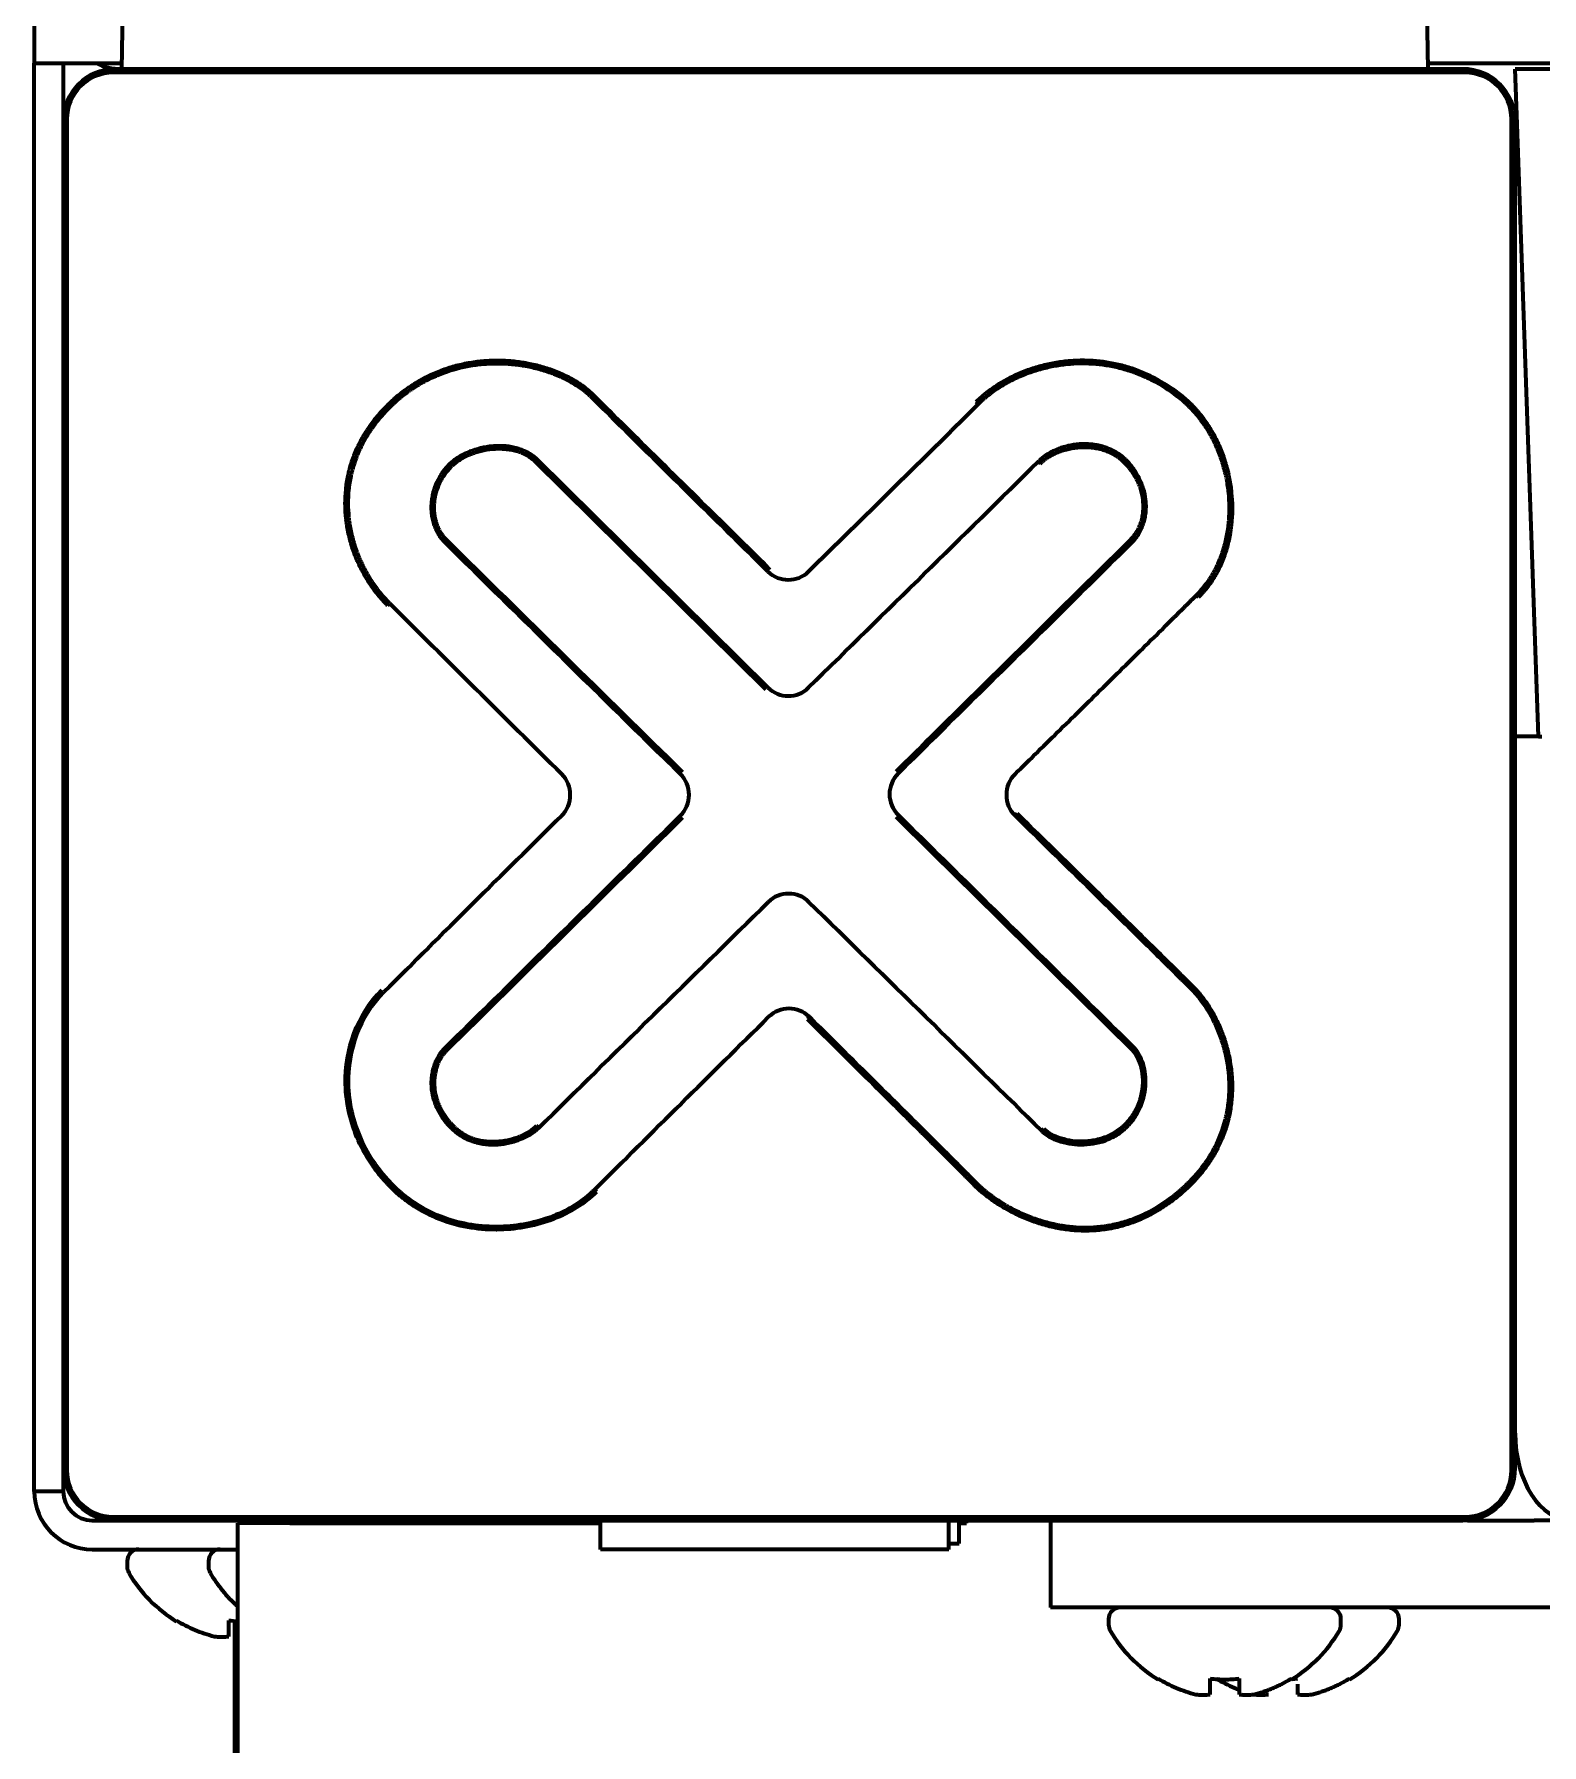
# Model space of a CAD drawing. Header units: inches. Extents: x -2898 to 7248, y 606 to 5598.
# Drawn here: x 2639 to 2691, y 2354.1 to 2413 of the extents above; entities that cross this region are included whole.
import ezdxf

# ---------------------------------------------------------------- set-up
doc = ezdxf.new("R2010")
doc.units = ezdxf.units.IN

msp = doc.modelspace()

# ---------------------------------------------------------------- linework, layer by layer
at = {"linetype": 'Continuous', "lineweight": 70}
for p, q in [((2639.047, 4077.238), (2639.047, 2412.043)), ((2642.196, 2420.361), (2642.047, 2411.843)), ((2687.047, 2411.843), (2686.898, 2420.361)), ((2639.047, 2411.498), (2639.047, 2412.043)), ((2639.047, 2412.043), (2641.047, 2412.043)), ((2640.047, 2412.043), (2640.047, 2411.498)), ((2641.047, 2412.043), (2642.051, 2412.043)), ((2687.043, 2412.043), (2713.647, 2412.043)), ((2639.047, 2365.139), (2639.047, 2411.498)), ((2640.047, 2411.498), (2640.047, 2410.043)), ((2688.322, 2411.718), (2641.772, 2411.718)), ((2688.247, 2411.843), (2641.847, 2411.843)), ((2690.113, 2409.948), (2690.047, 2411.843)), ((2691.315, 2411.843), (2690.047, 2411.843)), ((2640.047, 2410.043), (2640.047, 2363.643)), ((2640.172, 2410.118), (2640.172, 2363.568)), ((2689.922, 2363.568), (2689.922, 2410.118)), ((2690.047, 2363.643), (2690.047, 2410.043)), ((2690.85, 2388.843), (2690.113, 2409.948)), ((2658.29, 2400.483), (2658.362, 2400.553)), ((2671.561, 2400.305), (2671.49, 2400.375)), ((2678.471, 2400.528), (2678.533, 2400.606)), ((2653.339, 2398.218), (2653.41, 2398.147)), ((2656.357, 2398.403), (2656.288, 2398.331)), ((2664.24, 2390.463), (2656.288, 2398.331)), ((2664.311, 2390.535), (2656.357, 2398.403)), ((2673.632, 2398.321), (2673.703, 2398.251)), ((2676.623, 2398.391), (2676.553, 2398.319)), ((2653.186, 2395.539), (2653.256, 2395.61)), ((2676.855, 2395.538), (2676.784, 2395.609)), ((2679.076, 2393.722), (2679.146, 2393.651)), ((2651.287, 2393.434), (2651.217, 2393.363)), ((2690.85, 2388.843), (2690.047, 2388.843)), ((2690.85, 2388.843), (2690.963, 2388.843)), ((2672.823, 2386.125), (2672.893, 2386.196)), ((2678.891, 2380.15), (2678.962, 2380.221)), ((2665.743, 2379.185), (2665.673, 2379.114)), ((2653.154, 2378.076), (2653.225, 2378.005)), ((2676.885, 2378.168), (2676.814, 2378.097)), ((2653.401, 2375.366), (2653.472, 2375.436)), ((2656.419, 2375.366), (2656.348, 2375.436)), ((2673.744, 2375.259), (2673.814, 2375.33)), ((2673.838, 2375.306), (2673.77, 2375.233)), ((2658.409, 2373.159), (2658.338, 2373.23)), ((2671.459, 2373.497), (2671.388, 2373.427)), ((2639.047, 2364.412), (2639.047, 2365.139)), ((2639.047, 2363.843), (2639.047, 2364.412)), ((2639.047, 2362.843), (2639.047, 2363.843)), ((2640.047, 2363.643), (2640.047, 2362.843)), ((2640.047, 2362.843), (2639.047, 2362.843)), ((2641.772, 2361.968), (2688.322, 2361.968)), ((2641.047, 2361.843), (2653.047, 2361.843)), ((2641.847, 2361.843), (2688.247, 2361.843)), ((2644.493, 2361.843), (2644.494, 2361.843)), ((2647.847, 2361.743), (2646.047, 2361.743)), ((2646.047, 2361.743), (2646.047, 2281.293)), ((2647.293, 2361.843), (2647.294, 2361.843)), ((2647.847, 2361.743), (2658.547, 2361.743)), ((2650.801, 2361.843), (2650.801, 2361.843)), ((2655.047, 2361.843), (2653.047, 2361.843)), ((2655.047, 2361.843), (2655.047, 2361.743)), ((2658.547, 2360.843), (2658.547, 2361.843)), ((2670.547, 2360.843), (2670.547, 2361.843)), ((2670.897, 2361.043), (2670.897, 2361.844)), ((2670.897, 2361.743), (2671.147, 2361.743)), ((2671.147, 2361.743), (2671.147, 2361.843)), ((2674.047, 2361.843), (2674.047, 2358.843)), ((2688.408, 2361.843), (2688.247, 2361.843)), ((2688.408, 2361.843), (2690.706, 2361.843)), ((2691.976, 2361.843), (2690.706, 2361.843)), ((2641.047, 2360.843), (2646.047, 2360.843)), ((2670.547, 2360.843), (2658.547, 2360.843)), ((2670.547, 2361.043), (2670.897, 2361.043)), ((2642.247, 2360.443), (2642.247, 2360.243)), ((2645.047, 2360.443), (2645.047, 2360.243)), ((2643.947, 2358.365), (2643.947, 2358.398)), ((2645.947, 2358.397), (2645.947, 2281.343)), ((2677.047, 2358.843), (2674.047, 2358.843)), ((2676.047, 2358.443), (2676.047, 2358.243)), ((2688.408, 2358.843), (2677.047, 2358.843)), ((2684.047, 2358.243), (2684.047, 2358.443)), ((2686.047, 2358.243), (2686.047, 2358.443)), ((2690.706, 2358.843), (2688.408, 2358.843)), ((2708.046, 2358.843), (2690.706, 2358.843)), ((2677.747, 2356.365), (2677.747, 2356.398)), ((2682.347, 2356.398), (2682.347, 2356.365)), ((2682.349, 2356.377), (2682.547, 2356.398)), ((2684.347, 2356.398), (2684.347, 2356.365))]:
    msp.add_line(p, q, dxfattribs=at)
for centre, radius, start, end in [((2642.047, 2413.843), 2, 244.16016, 270), ((2641.847, 2410.043), 1.8, 90, 180), ((2641.772, 2410.118), 1.6, 90, 180), ((2688.247, 2410.043), 1.8, 0, 90), ((2688.322, 2410.118), 1.6, 0, 90), ((4085.644, 3839.683), 2026.977, 225.23677, 225.47603), ((4085.644, 3839.683), 2026.877, 225.236811, 225.47603), ((-1640.555, 6775.523), 6145.901, 314.481055, 314.584597), ((5883.04, 5669.152), 4598.751, 225.385511, 225.52738), ((5883.04, 5669.152), 4598.651, 225.38552, 225.52738), ((-2977.619, 8106.626), 8036.665, 314.633821, 314.714601), ((-2977.619, 8106.626), 8036.765, 314.633821, 314.714601), ((2665.014, 2395.248), 1, 225.47603, 314.4864), ((4659.277, 4409.114), 2845.169, 225.109511, 225.277687), ((2665.014, 2391.245), 1, 225.30712, 314.48105), ((2656.509, 2386.838), 1, 314.73047, 45.27769), ((2660.6, 2386.837), 1, 314.61693, 45.52738), ((2669.5, 2386.86), 1, 134.63382, 225.42172), ((2673.524, 2386.838), 1, 134.48075, 225.54834), ((4902.089, 120.03), 3189.776, 134.730473, 134.885454), ((9419.191, -4462.737), 9621.641, 134.61693, 134.685132), ((9419.191, -4462.737), 9621.541, 134.61693, 134.685132), ((-3944.002, -4324.721), 9421.412, 45.352632, 45.42172), ((-3944.002, -4324.721), 9421.512, 45.352629, 45.42172), ((8107.628, -3158.179), 7767.612, 134.488725, 134.570552), ((2665.027, 2382.432), 1, 45.50651, 134.48872), ((-2722.22, -3100.917), 7687.973, 45.422706, 45.506515), ((4701.002, 322.05), 2894.791, 134.713518, 134.88081), ((2665.039, 2378.475), 1, 45.26446, 134.71352), ((2641.847, 2363.643), 1.8, 180, 270), ((2641.772, 2363.568), 1.6, 180, 270), ((2688.247, 2363.643), 1.8, 270, 0), ((2688.322, 2363.568), 1.6, 270, 0), ((2641.047, 2362.843), 2, 180, 270), ((2641.047, 2362.843), 1, 180, 270), ((2642.647, 2360.443), 0.4, 90, 180), ((2645.447, 2360.443), 0.4, 90, 180), ((2642.647, 2360.243), 0.4, 180, 210.30118), ((2645.447, 2360.243), 0.4, 180, 210.30118), ((2646.446, 2362.463), 4.8, 210.30118, 238.62729), ((2649.246, 2362.463), 4.8, 210.30118, 228.20682), ((2676.447, 2358.443), 0.4, 90, 180), ((2683.647, 2358.443), 0.4, 0, 90), ((2685.647, 2358.443), 0.4, 0, 90), ((2676.447, 2358.243), 0.4, 180, 210.30118), ((2680.246, 2360.463), 4.8, 210.30118, 238.62729), ((2679.848, 2360.463), 4.8, 301.37271, 329.69882), ((2683.647, 2358.243), 0.4, 329.69882, 0), ((2681.848, 2360.463), 4.8, 301.37271, 329.69882), ((2685.647, 2358.243), 0.4, 329.69882, 0)]:
    msp.add_arc(centre, radius, start, end, dxfattribs=at)
msp.add_ellipse((2691.975, 2364.843), major_axis=(0, -3), ratio=0.642788, start_param=4.712389, end_param=6.283185, dxfattribs=at)
for points, knots in [([(2651.217, 2393.363), (2651.188, 2393.392), (2651.159, 2393.421), (2651.103, 2393.481), (2651.02, 2393.571), (2650.941, 2393.663), (2650.788, 2393.852), (2650.693, 2393.983), (2650.516, 2394.252), (2650.434, 2394.391), (2650.32, 2394.606), (2650.283, 2394.678), (2650.231, 2394.789), (2650.214, 2394.826), (2650.181, 2394.901), (2650.165, 2394.938), (2650.087, 2395.126), (2650.031, 2395.279), (2649.936, 2395.588), (2649.895, 2395.744), (2649.846, 2395.982), (2649.831, 2396.062), (2649.813, 2396.183), (2649.807, 2396.223), (2649.796, 2396.304), (2649.791, 2396.345), (2649.77, 2396.548), (2649.761, 2396.71), (2649.76, 2397.033), (2649.768, 2397.194), (2649.801, 2397.515), (2649.826, 2397.676), (2649.868, 2397.875), (2649.877, 2397.915), (2649.896, 2397.995), (2649.926, 2398.113), (2650.008, 2398.385), (2650.154, 2398.759), (2650.301, 2399.045), (2650.422, 2399.254), (2650.464, 2399.323), (2650.531, 2399.425), (2650.553, 2399.459), (2650.599, 2399.527), (2650.623, 2399.56), (2650.742, 2399.726), (2650.843, 2399.852), (2651.055, 2400.096), (2651.166, 2400.213), (2651.398, 2400.436), (2651.518, 2400.543), (2651.707, 2400.696), (2651.771, 2400.745), (2651.87, 2400.817), (2651.903, 2400.841), (2651.97, 2400.888), (2652.004, 2400.911), (2652.106, 2400.978), (2652.175, 2401.022), (2652.28, 2401.085), (2652.316, 2401.105), (2652.387, 2401.145), (2652.423, 2401.165), (2652.602, 2401.261), (2652.749, 2401.33), (2653.046, 2401.454), (2653.198, 2401.509), (2653.505, 2401.605), (2653.66, 2401.646), (2653.898, 2401.697), (2653.977, 2401.713), (2654.138, 2401.74), (2654.219, 2401.752), (2654.461, 2401.781), (2654.785, 2401.807), (2655.108, 2401.804), (2655.431, 2401.788), (2655.592, 2401.773), (2655.794, 2401.745), (2655.834, 2401.739), (2655.915, 2401.727), (2655.955, 2401.72), (2656.075, 2401.698), (2656.155, 2401.682), (2656.392, 2401.628), (2656.548, 2401.585), (2656.855, 2401.486), (2657.006, 2401.429), (2657.229, 2401.332), (2657.303, 2401.298), (2657.412, 2401.243), (2657.448, 2401.224), (2657.521, 2401.186), (2657.556, 2401.166), (2657.733, 2401.065), (2657.869, 2400.976), (2658.062, 2400.829), (2658.125, 2400.777), (2658.216, 2400.696), (2658.246, 2400.669), (2658.305, 2400.612), (2658.334, 2400.583), (2658.362, 2400.553)], [0, 0, 0, 0, 0.007813, 0.007813, 0.015625, 0.03125, 0.03125, 0.0625, 0.0625, 0.09375, 0.09375, 0.109375, 0.109375, 0.117188, 0.117188, 0.125, 0.125, 0.15625, 0.15625, 0.1875, 0.1875, 0.203125, 0.203125, 0.210938, 0.210938, 0.21875, 0.21875, 0.25, 0.25, 0.28125, 0.28125, 0.3125, 0.3125, 0.320313, 0.320313, 0.328125, 0.34375, 0.375, 0.40625, 0.40625, 0.421875, 0.421875, 0.429687, 0.429687, 0.4375, 0.4375, 0.46875, 0.46875, 0.5, 0.5, 0.53125, 0.53125, 0.546875, 0.546875, 0.554687, 0.554687, 0.5625, 0.5625, 0.578125, 0.578125, 0.585937, 0.585937, 0.59375, 0.59375, 0.625, 0.625, 0.65625, 0.65625, 0.6875, 0.6875, 0.703125, 0.703125, 0.71875, 0.71875, 0.75, 0.78125, 0.78125, 0.8125, 0.8125, 0.820312, 0.820312, 0.828125, 0.828125, 0.84375, 0.84375, 0.875, 0.875, 0.90625, 0.90625, 0.921875, 0.921875, 0.929687, 0.929687, 0.9375, 0.9375, 0.96875, 0.96875, 0.984375, 0.984375, 0.992187, 0.992187, 1, 1, 1, 1]), ([(2651.287, 2393.434), (2651.259, 2393.462), (2651.231, 2393.491), (2651.176, 2393.549), (2651.094, 2393.637), (2651.017, 2393.728), (2650.867, 2393.913), (2650.774, 2394.041), (2650.601, 2394.305), (2650.52, 2394.442), (2650.408, 2394.652), (2650.373, 2394.723), (2650.322, 2394.832), (2650.305, 2394.868), (2650.272, 2394.941), (2650.257, 2394.978), (2650.18, 2395.162), (2650.126, 2395.312), (2650.032, 2395.614), (2649.993, 2395.768), (2649.944, 2396.001), (2649.93, 2396.079), (2649.911, 2396.197), (2649.906, 2396.237), (2649.895, 2396.316), (2649.891, 2396.356), (2649.87, 2396.555), (2649.861, 2396.714), (2649.86, 2397.031), (2649.868, 2397.189), (2649.9, 2397.504), (2649.925, 2397.661), (2649.966, 2397.856), (2649.975, 2397.895), (2649.994, 2397.973), (2650.024, 2398.089), (2650.103, 2398.355), (2650.247, 2398.722), (2650.391, 2399.002), (2650.51, 2399.207), (2650.552, 2399.275), (2650.617, 2399.375), (2650.639, 2399.408), (2650.684, 2399.474), (2650.708, 2399.507), (2650.825, 2399.669), (2650.924, 2399.793), (2651.132, 2400.031), (2651.241, 2400.146), (2651.468, 2400.365), (2651.586, 2400.47), (2651.771, 2400.619), (2651.834, 2400.667), (2651.93, 2400.738), (2651.963, 2400.761), (2652.029, 2400.807), (2652.062, 2400.829), (2652.162, 2400.896), (2652.23, 2400.938), (2652.333, 2401), (2652.368, 2401.02), (2652.437, 2401.059), (2652.473, 2401.078), (2652.649, 2401.172), (2652.792, 2401.24), (2653.23, 2401.423), (2653.531, 2401.516), (2653.918, 2401.6), (2653.997, 2401.615), (2654.154, 2401.641), (2654.233, 2401.653), (2654.471, 2401.682), (2654.788, 2401.707), (2655.104, 2401.704), (2655.421, 2401.688), (2655.579, 2401.674), (2655.777, 2401.647), (2655.816, 2401.641), (2655.895, 2401.628), (2655.935, 2401.622), (2656.053, 2401.601), (2656.131, 2401.585), (2656.363, 2401.532), (2656.516, 2401.49), (2656.817, 2401.393), (2656.965, 2401.338), (2657.184, 2401.243), (2657.256, 2401.209), (2657.399, 2401.138), (2657.47, 2401.1), (2657.678, 2400.981), (2657.811, 2400.895), (2657.999, 2400.751), (2658.06, 2400.701), (2658.149, 2400.622), (2658.178, 2400.595), (2658.235, 2400.54), (2658.263, 2400.512), (2658.29, 2400.483)], [0, 0, 0, 0, 0.007812, 0.007812, 0.015625, 0.03125, 0.03125, 0.0625, 0.0625, 0.09375, 0.09375, 0.109375, 0.109375, 0.117187, 0.117187, 0.125, 0.125, 0.15625, 0.15625, 0.1875, 0.1875, 0.203125, 0.203125, 0.210937, 0.210937, 0.21875, 0.21875, 0.25, 0.25, 0.28125, 0.28125, 0.3125, 0.3125, 0.320312, 0.320312, 0.328125, 0.34375, 0.375, 0.40625, 0.40625, 0.421875, 0.421875, 0.429687, 0.429687, 0.4375, 0.4375, 0.46875, 0.46875, 0.5, 0.5, 0.53125, 0.53125, 0.546875, 0.546875, 0.554687, 0.554687, 0.5625, 0.5625, 0.578125, 0.578125, 0.585937, 0.585937, 0.59375, 0.59375, 0.625, 0.625, 0.6875, 0.6875, 0.703125, 0.703125, 0.71875, 0.71875, 0.75, 0.78125, 0.78125, 0.8125, 0.8125, 0.820312, 0.820312, 0.828125, 0.828125, 0.84375, 0.84375, 0.875, 0.875, 0.90625, 0.90625, 0.921875, 0.921875, 0.9375, 0.9375, 0.96875, 0.96875, 0.984375, 0.984375, 0.992187, 0.992187, 1, 1, 1, 1]), ([(2671.49, 2400.375), (2671.547, 2400.433), (2671.606, 2400.489), (2671.696, 2400.57), (2671.727, 2400.596), (2671.789, 2400.648), (2671.82, 2400.673), (2671.977, 2400.798), (2672.107, 2400.89), (2672.376, 2401.061), (2672.514, 2401.14), (2672.798, 2401.284), (2672.944, 2401.35), (2673.168, 2401.44), (2673.243, 2401.468), (2673.395, 2401.522), (2673.471, 2401.547), (2673.701, 2401.616), (2673.855, 2401.655), (2674.166, 2401.721), (2674.48, 2401.774), (2674.798, 2401.799), (2674.999, 2401.806), (2675.039, 2401.807), (2675.12, 2401.808), (2675.16, 2401.808), (2675.281, 2401.807), (2675.361, 2401.805), (2675.601, 2401.792), (2675.759, 2401.776), (2676.074, 2401.731), (2676.387, 2401.671), (2676.695, 2401.583), (2676.886, 2401.519), (2676.924, 2401.506), (2677, 2401.478), (2677.113, 2401.436), (2677.299, 2401.359), (2677.445, 2401.29), (2677.59, 2401.219), (2677.661, 2401.181), (2678.014, 2400.987), (2678.281, 2400.807), (2678.533, 2400.606)], [0, 0, 0, 0, 0.03125, 0.03125, 0.046875, 0.046875, 0.0625, 0.0625, 0.125, 0.125, 0.1875, 0.1875, 0.25, 0.25, 0.28125, 0.28125, 0.3125, 0.3125, 0.375, 0.375, 0.4375, 0.5, 0.5, 0.515625, 0.515625, 0.53125, 0.53125, 0.5625, 0.5625, 0.625, 0.625, 0.6875, 0.75, 0.75, 0.765625, 0.765625, 0.78125, 0.8125, 0.84375, 0.84375, 0.875, 0.875, 1, 1, 1, 1]), ([(2671.561, 2400.305), (2671.617, 2400.362), (2671.675, 2400.416), (2671.763, 2400.496), (2671.794, 2400.521), (2671.854, 2400.572), (2671.885, 2400.597), (2672.039, 2400.72), (2672.167, 2400.81), (2672.431, 2400.977), (2672.566, 2401.054), (2672.845, 2401.196), (2672.988, 2401.26), (2673.208, 2401.348), (2673.282, 2401.376), (2673.431, 2401.428), (2673.506, 2401.452), (2673.731, 2401.52), (2673.882, 2401.559), (2674.187, 2401.623), (2674.495, 2401.675), (2674.807, 2401.699), (2675.004, 2401.706), (2675.044, 2401.707), (2675.123, 2401.708), (2675.162, 2401.708), (2675.281, 2401.707), (2675.36, 2401.705), (2675.595, 2401.692), (2675.75, 2401.677), (2676.059, 2401.632), (2676.366, 2401.573), (2676.668, 2401.487), (2676.856, 2401.424), (2676.893, 2401.411), (2676.967, 2401.384), (2677.078, 2401.342), (2677.261, 2401.266), (2677.404, 2401.199), (2677.545, 2401.129), (2677.616, 2401.092), (2677.962, 2400.901), (2678.223, 2400.725), (2678.471, 2400.528)], [0, 0, 0, 0, 0.03125, 0.03125, 0.046875, 0.046875, 0.0625, 0.0625, 0.125, 0.125, 0.1875, 0.1875, 0.25, 0.25, 0.28125, 0.28125, 0.3125, 0.3125, 0.375, 0.375, 0.4375, 0.5, 0.5, 0.515625, 0.515625, 0.53125, 0.53125, 0.5625, 0.5625, 0.625, 0.625, 0.6875, 0.75, 0.75, 0.765625, 0.765625, 0.78125, 0.8125, 0.84375, 0.84375, 0.875, 0.875, 1, 1, 1, 1]), ([(2665.715, 2394.535), (2666.203, 2395.014), (2666.691, 2395.494), (2667.667, 2396.454), (2668.155, 2396.934), (2669.131, 2397.895), (2669.618, 2398.376), (2670.348, 2399.098), (2670.592, 2399.338), (2670.956, 2399.7), (2671.077, 2399.821), (2671.259, 2400.002), (2671.32, 2400.063), (2671.441, 2400.184), (2671.501, 2400.244), (2671.561, 2400.305)], [0, 0, 0, 0, 0.25, 0.25, 0.5, 0.5, 0.75, 0.75, 0.875, 0.875, 0.9375, 0.9375, 0.96875, 0.96875, 1, 1, 1, 1]), ([(2678.471, 2400.528), (2678.596, 2400.429), (2678.714, 2400.322), (2678.937, 2400.098), (2679.042, 2399.98), (2679.189, 2399.794), (2679.261, 2399.699), (2679.329, 2399.6), (2679.373, 2399.534), (2679.395, 2399.5), (2679.502, 2399.332), (2679.579, 2399.194), (2679.721, 2398.912), (2679.784, 2398.768), (2679.898, 2398.475), (2679.949, 2398.325), (2680.014, 2398.097), (2680.034, 2398.02), (2680.062, 2397.904), (2680.071, 2397.865), (2680.088, 2397.787), (2680.096, 2397.748), (2680.133, 2397.553), (2680.179, 2397.24), (2680.197, 2396.926), (2680.2, 2396.611), (2680.195, 2396.453), (2680.179, 2396.255), (2680.176, 2396.215), (2680.167, 2396.136), (2680.163, 2396.096), (2680.147, 2395.977), (2680.135, 2395.898), (2680.093, 2395.663), (2680.057, 2395.508), (2679.969, 2395.205), (2679.918, 2395.056), (2679.797, 2394.764), (2679.728, 2394.621), (2679.63, 2394.447), (2679.61, 2394.413), (2679.568, 2394.344), (2679.505, 2394.243), (2679.436, 2394.146), (2679.293, 2393.955), (2679.189, 2393.835), (2679.076, 2393.722)], [0, 0, 0, 0, 0.0625, 0.0625, 0.125, 0.125, 0.15625, 0.171875, 0.171875, 0.1875, 0.1875, 0.25, 0.25, 0.3125, 0.3125, 0.375, 0.375, 0.40625, 0.40625, 0.421875, 0.421875, 0.4375, 0.4375, 0.5, 0.5625, 0.5625, 0.625, 0.625, 0.640625, 0.640625, 0.65625, 0.65625, 0.6875, 0.6875, 0.75, 0.75, 0.8125, 0.8125, 0.875, 0.875, 0.890625, 0.890625, 0.90625, 0.9375, 0.9375, 1, 1, 1, 1]), ([(2678.533, 2400.606), (2678.661, 2400.505), (2678.782, 2400.396), (2679.01, 2400.167), (2679.117, 2400.046), (2679.268, 2399.856), (2679.341, 2399.759), (2679.41, 2399.658), (2679.456, 2399.591), (2679.478, 2399.556), (2679.587, 2399.384), (2679.667, 2399.243), (2679.811, 2398.955), (2679.876, 2398.808), (2679.993, 2398.508), (2680.044, 2398.355), (2680.111, 2398.122), (2680.132, 2398.043), (2680.16, 2397.924), (2680.169, 2397.885), (2680.186, 2397.805), (2680.194, 2397.765), (2680.232, 2397.566), (2680.279, 2397.246), (2680.297, 2396.925), (2680.3, 2396.603), (2680.295, 2396.441), (2680.278, 2396.239), (2680.275, 2396.198), (2680.266, 2396.117), (2680.261, 2396.076), (2680.251, 2395.995), (2680.245, 2395.955), (2680.232, 2395.874), (2680.225, 2395.834), (2680.189, 2395.633), (2680.152, 2395.476), (2680.062, 2395.166), (2680.009, 2395.014), (2679.885, 2394.716), (2679.814, 2394.57), (2679.714, 2394.392), (2679.693, 2394.357), (2679.65, 2394.287), (2679.585, 2394.184), (2679.515, 2394.084), (2679.369, 2393.89), (2679.262, 2393.767), (2679.146, 2393.651)], [0, 0, 0, 0, 0.0625, 0.0625, 0.125, 0.125, 0.15625, 0.171875, 0.171875, 0.1875, 0.1875, 0.25, 0.25, 0.3125, 0.3125, 0.375, 0.375, 0.40625, 0.40625, 0.421875, 0.421875, 0.4375, 0.4375, 0.5, 0.5625, 0.5625, 0.625, 0.625, 0.640625, 0.640625, 0.65625, 0.65625, 0.671875, 0.671875, 0.6875, 0.6875, 0.75, 0.75, 0.8125, 0.8125, 0.875, 0.875, 0.890625, 0.890625, 0.90625, 0.9375, 0.9375, 1, 1, 1, 1]), ([(2656.357, 2398.403), (2656.356, 2398.404), (2656.354, 2398.406), (2656.351, 2398.409), (2656.346, 2398.413), (2656.335, 2398.423), (2656.312, 2398.443), (2656.266, 2398.482), (2656.225, 2398.512), (2656.141, 2398.571), (2656.083, 2398.606), (2655.991, 2398.654), (2655.961, 2398.669), (2655.897, 2398.697), (2655.866, 2398.71), (2655.769, 2398.746), (2655.704, 2398.767), (2655.573, 2398.801), (2655.507, 2398.815), (2655.372, 2398.836), (2655.304, 2398.844), (2655.202, 2398.851), (2655.167, 2398.853), (2655.098, 2398.855), (2655.064, 2398.855), (2654.961, 2398.853), (2654.892, 2398.85), (2654.756, 2398.838), (2654.62, 2398.82), (2654.487, 2398.794), (2654.354, 2398.762), (2654.289, 2398.744), (2654.191, 2398.713), (2654.158, 2398.702), (2654.094, 2398.679), (2654.062, 2398.667), (2653.966, 2398.629), (2653.904, 2398.601), (2653.781, 2398.54), (2653.722, 2398.507), (2653.606, 2398.435), (2653.549, 2398.397), (2653.467, 2398.333), (2653.441, 2398.311), (2653.389, 2398.266), (2653.363, 2398.243), (2653.339, 2398.218)], [0, 0, 0, 0, 0.001953, 0.001953, 0.003906, 0.007812, 0.015625, 0.03125, 0.0625, 0.0625, 0.125, 0.125, 0.15625, 0.15625, 0.1875, 0.1875, 0.25, 0.25, 0.3125, 0.3125, 0.375, 0.375, 0.40625, 0.40625, 0.4375, 0.4375, 0.5, 0.5, 0.5625, 0.625, 0.625, 0.6875, 0.6875, 0.71875, 0.71875, 0.75, 0.75, 0.8125, 0.8125, 0.875, 0.875, 0.9375, 0.9375, 0.96875, 0.96875, 1, 1, 1, 1]), ([(2656.288, 2398.331), (2656.24, 2398.375), (2656.189, 2398.416), (2656.082, 2398.49), (2656.026, 2398.524), (2655.939, 2398.568), (2655.909, 2398.582), (2655.849, 2398.609), (2655.818, 2398.621), (2655.727, 2398.655), (2655.665, 2398.674), (2655.539, 2398.706), (2655.476, 2398.719), (2655.348, 2398.738), (2655.283, 2398.745), (2655.185, 2398.752), (2655.152, 2398.753), (2655.086, 2398.755), (2655.054, 2398.755), (2654.955, 2398.753), (2654.89, 2398.749), (2654.695, 2398.731), (2654.567, 2398.71), (2654.378, 2398.665), (2654.315, 2398.648), (2654.222, 2398.618), (2654.191, 2398.608), (2654.13, 2398.586), (2654.099, 2398.574), (2654.008, 2398.538), (2653.948, 2398.511), (2653.832, 2398.453), (2653.775, 2398.422), (2653.664, 2398.354), (2653.61, 2398.317), (2653.532, 2398.257), (2653.507, 2398.236), (2653.457, 2398.193), (2653.433, 2398.171), (2653.41, 2398.147)], [0, 0, 0, 0, 0.0625, 0.0625, 0.125, 0.125, 0.15625, 0.15625, 0.1875, 0.1875, 0.25, 0.25, 0.3125, 0.3125, 0.375, 0.375, 0.40625, 0.40625, 0.4375, 0.4375, 0.5, 0.5, 0.625, 0.625, 0.6875, 0.6875, 0.71875, 0.71875, 0.75, 0.75, 0.8125, 0.8125, 0.875, 0.875, 0.9375, 0.9375, 0.96875, 0.96875, 1, 1, 1, 1]), ([(2676.623, 2398.391), (2676.526, 2398.485), (2676.419, 2398.567), (2676.274, 2398.654), (2676.244, 2398.67), (2676.184, 2398.702), (2676.154, 2398.717), (2676.062, 2398.758), (2676, 2398.783), (2675.874, 2398.826), (2675.81, 2398.844), (2675.712, 2398.867), (2675.679, 2398.874), (2675.613, 2398.886), (2675.579, 2398.892), (2675.479, 2398.906), (2675.344, 2398.919), (2675.21, 2398.92), (2675.108, 2398.918), (2675.075, 2398.916), (2675.007, 2398.911), (2674.974, 2398.909), (2674.873, 2398.898), (2674.807, 2398.888), (2674.675, 2398.864), (2674.61, 2398.849), (2674.481, 2398.814), (2674.416, 2398.794), (2674.321, 2398.76), (2674.289, 2398.748), (2674.227, 2398.722), (2674.196, 2398.709), (2674.105, 2398.666), (2674.045, 2398.635), (2673.93, 2398.567), (2673.874, 2398.53), (2673.806, 2398.479), (2673.793, 2398.469), (2673.766, 2398.447), (2673.727, 2398.415), (2673.69, 2398.381), (2673.667, 2398.357)], [0, 0, 0, 0, 0.125, 0.125, 0.15625, 0.15625, 0.1875, 0.1875, 0.25, 0.25, 0.3125, 0.3125, 0.34375, 0.34375, 0.375, 0.375, 0.4375, 0.5, 0.5, 0.53125, 0.53125, 0.5625, 0.5625, 0.625, 0.625, 0.6875, 0.6875, 0.75, 0.75, 0.78125, 0.78125, 0.8125, 0.8125, 0.875, 0.875, 0.9375, 0.9375, 0.953125, 0.953125, 0.96875, 1, 1, 1, 1]), ([(2673.703, 2398.251), (2673.715, 2398.263), (2673.726, 2398.275), (2673.749, 2398.298), (2673.785, 2398.332), (2673.822, 2398.364), (2673.873, 2398.405), (2673.9, 2398.425), (2673.953, 2398.462), (2673.98, 2398.48), (2674.063, 2398.531), (2674.12, 2398.562), (2674.237, 2398.618), (2674.297, 2398.644), (2674.388, 2398.678), (2674.419, 2398.689), (2674.481, 2398.709), (2674.512, 2398.719), (2674.606, 2398.745), (2674.669, 2398.76), (2674.796, 2398.785), (2674.86, 2398.795), (2674.956, 2398.806), (2674.989, 2398.81), (2675.054, 2398.815), (2675.086, 2398.816), (2675.184, 2398.82), (2675.315, 2398.82), (2675.444, 2398.809), (2675.542, 2398.796), (2675.574, 2398.791), (2675.638, 2398.78), (2675.67, 2398.773), (2675.765, 2398.752), (2675.827, 2398.735), (2675.95, 2398.695), (2676.01, 2398.672), (2676.099, 2398.632), (2676.128, 2398.618), (2676.186, 2398.588), (2676.215, 2398.572), (2676.356, 2398.489), (2676.459, 2398.41), (2676.553, 2398.319)], [0, 0, 0, 0, 0.015625, 0.015625, 0.03125, 0.0625, 0.0625, 0.09375, 0.09375, 0.125, 0.125, 0.1875, 0.1875, 0.25, 0.25, 0.28125, 0.28125, 0.3125, 0.3125, 0.375, 0.375, 0.4375, 0.4375, 0.46875, 0.46875, 0.5, 0.5, 0.5625, 0.625, 0.625, 0.65625, 0.65625, 0.6875, 0.6875, 0.75, 0.75, 0.8125, 0.8125, 0.84375, 0.84375, 0.875, 0.875, 1, 1, 1, 1]), ([(2653.339, 2398.218), (2653.251, 2398.13), (2653.172, 2398.036), (2653.083, 2397.909), (2653.066, 2397.883), (2653.032, 2397.831), (2653.016, 2397.804), (2652.97, 2397.723), (2652.941, 2397.669), (2652.864, 2397.502), (2652.822, 2397.386), (2652.782, 2397.236), (2652.775, 2397.206), (2652.761, 2397.146), (2652.755, 2397.115), (2652.74, 2397.024), (2652.724, 2396.902), (2652.719, 2396.78), (2652.721, 2396.657), (2652.724, 2396.595), (2652.734, 2396.502), (2652.738, 2396.471), (2652.748, 2396.41), (2652.753, 2396.379), (2652.766, 2396.318), (2652.773, 2396.288), (2652.789, 2396.228), (2652.798, 2396.198), (2652.826, 2396.11), (2652.848, 2396.053), (2652.898, 2395.941), (2652.926, 2395.886), (2652.973, 2395.806), (2652.99, 2395.78), (2653.025, 2395.729), (2653.043, 2395.703), (2653.101, 2395.63), (2653.142, 2395.583), (2653.186, 2395.539)], [0, 0, 0, 0, 0.125, 0.125, 0.15625, 0.15625, 0.1875, 0.1875, 0.25, 0.25, 0.375, 0.375, 0.40625, 0.40625, 0.4375, 0.4375, 0.5, 0.5625, 0.5625, 0.625, 0.625, 0.65625, 0.65625, 0.6875, 0.6875, 0.71875, 0.71875, 0.75, 0.75, 0.8125, 0.8125, 0.875, 0.875, 0.90625, 0.90625, 0.9375, 0.9375, 1, 1, 1, 1]), ([(2653.256, 2395.61), (2653.215, 2395.651), (2653.176, 2395.696), (2653.122, 2395.766), (2653.105, 2395.789), (2653.072, 2395.838), (2653.056, 2395.863), (2653.011, 2395.939), (2652.985, 2395.991), (2652.938, 2396.097), (2652.917, 2396.151), (2652.891, 2396.235), (2652.883, 2396.263), (2652.868, 2396.32), (2652.861, 2396.349), (2652.85, 2396.407), (2652.845, 2396.436), (2652.836, 2396.494), (2652.832, 2396.523), (2652.823, 2396.611), (2652.82, 2396.669), (2652.82, 2396.786), (2652.824, 2396.902), (2652.84, 2397.017), (2652.855, 2397.104), (2652.861, 2397.133), (2652.873, 2397.19), (2652.881, 2397.219), (2652.919, 2397.36), (2652.959, 2397.469), (2653.033, 2397.627), (2653.06, 2397.679), (2653.104, 2397.755), (2653.119, 2397.781), (2653.151, 2397.83), (2653.167, 2397.854), (2653.251, 2397.974), (2653.326, 2398.064), (2653.41, 2398.147)], [0, 0, 0, 0, 0.0625, 0.0625, 0.09375, 0.09375, 0.125, 0.125, 0.1875, 0.1875, 0.25, 0.25, 0.28125, 0.28125, 0.3125, 0.3125, 0.34375, 0.34375, 0.375, 0.375, 0.4375, 0.4375, 0.5, 0.5625, 0.5625, 0.59375, 0.59375, 0.625, 0.625, 0.75, 0.75, 0.8125, 0.8125, 0.84375, 0.84375, 0.875, 0.875, 1, 1, 1, 1]), ([(2676.553, 2398.319), (2676.598, 2398.275), (2676.642, 2398.229), (2676.725, 2398.134), (2676.764, 2398.086), (2676.876, 2397.935), (2676.943, 2397.829), (2677.015, 2397.689), (2677.029, 2397.661), (2677.055, 2397.603), (2677.067, 2397.574), (2677.103, 2397.487), (2677.124, 2397.428), (2677.179, 2397.25), (2677.206, 2397.128), (2677.225, 2396.971), (2677.228, 2396.939), (2677.232, 2396.876), (2677.233, 2396.845), (2677.236, 2396.751), (2677.234, 2396.688), (2677.227, 2396.594), (2677.224, 2396.562), (2677.215, 2396.5), (2677.211, 2396.468), (2677.194, 2396.375), (2677.179, 2396.314), (2677.143, 2396.195), (2677.122, 2396.136), (2677.086, 2396.05), (2677.066, 2396.007), (2677.044, 2395.965), (2677.029, 2395.937), (2677.021, 2395.923), (2676.982, 2395.855), (2676.912, 2395.75), (2676.829, 2395.655), (2676.784, 2395.61)], [0, 0, 0, 0, 0.0625, 0.0625, 0.125, 0.125, 0.25, 0.25, 0.28125, 0.28125, 0.3125, 0.3125, 0.375, 0.375, 0.5, 0.5, 0.53125, 0.53125, 0.5625, 0.5625, 0.625, 0.625, 0.65625, 0.65625, 0.6875, 0.6875, 0.75, 0.75, 0.8125, 0.8125, 0.84375, 0.859375, 0.859375, 0.875, 0.875, 0.9375, 1, 1, 1, 1]), ([(2676.854, 2395.539), (2676.901, 2395.586), (2676.989, 2395.686), (2677.063, 2395.796), (2677.105, 2395.868), (2677.113, 2395.883), (2677.129, 2395.912), (2677.152, 2395.956), (2677.173, 2396.001), (2677.212, 2396.092), (2677.235, 2396.153), (2677.273, 2396.279), (2677.289, 2396.343), (2677.307, 2396.441), (2677.313, 2396.473), (2677.322, 2396.539), (2677.325, 2396.572), (2677.333, 2396.672), (2677.335, 2396.738), (2677.334, 2396.837), (2677.332, 2396.87), (2677.328, 2396.936), (2677.325, 2396.97), (2677.306, 2397.135), (2677.279, 2397.264), (2677.222, 2397.452), (2677.2, 2397.514), (2677.163, 2397.606), (2677.15, 2397.636), (2677.122, 2397.697), (2677.108, 2397.727), (2677.032, 2397.875), (2676.963, 2397.986), (2676.845, 2398.145), (2676.804, 2398.196), (2676.717, 2398.296), (2676.671, 2398.344), (2676.623, 2398.391)], [0, 0, 0, 0, 0.0625, 0.125, 0.125, 0.140625, 0.140625, 0.15625, 0.1875, 0.1875, 0.25, 0.25, 0.3125, 0.3125, 0.34375, 0.34375, 0.375, 0.375, 0.4375, 0.4375, 0.46875, 0.46875, 0.5, 0.5, 0.625, 0.625, 0.6875, 0.6875, 0.71875, 0.71875, 0.75, 0.75, 0.875, 0.875, 0.9375, 0.9375, 1, 1, 1, 1]), ([(2679.076, 2393.722), (2678.946, 2393.592), (2678.817, 2393.463), (2678.557, 2393.205), (2678.427, 2393.076), (2678.038, 2392.689), (2677.257, 2391.917), (2676.476, 2391.146), (2675.433, 2390.118), (2674.911, 2389.605), (2673.867, 2388.578), (2673.345, 2388.065), (2672.823, 2387.552)], [0, 0, 0, 0, 0.0625, 0.0625, 0.125, 0.125, 0.25, 0.5, 0.5, 0.75, 0.75, 1, 1, 1, 1]), ([(2672.823, 2386.125), (2673.836, 2385.131), (2674.849, 2384.136), (2676.367, 2382.644), (2676.873, 2382.146), (2677.631, 2381.399), (2678.01, 2381.025), (2678.388, 2380.65), (2678.64, 2380.4), (2678.766, 2380.275), (2678.891, 2380.15)], [0, 0, 0, 0, 0.5, 0.5, 0.75, 0.75, 0.875, 0.9375, 0.9375, 1, 1, 1, 1]), ([(2672.893, 2386.196), (2673.907, 2385.202), (2674.919, 2384.208), (2676.438, 2382.715), (2676.943, 2382.217), (2677.701, 2381.469), (2678.08, 2381.096), (2678.459, 2380.721), (2678.711, 2380.471), (2678.836, 2380.346), (2678.962, 2380.221)], [0, 0, 0, 0, 0.5, 0.5, 0.75, 0.75, 0.875, 0.9375, 0.9375, 1, 1, 1, 1]), ([(2678.962, 2380.221), (2679.021, 2380.161), (2679.078, 2380.1), (2679.16, 2380.005), (2679.187, 2379.973), (2679.24, 2379.908), (2679.265, 2379.875), (2679.391, 2379.709), (2679.483, 2379.572), (2679.652, 2379.288), (2679.73, 2379.142), (2679.836, 2378.916), (2679.869, 2378.84), (2679.917, 2378.724), (2679.932, 2378.685), (2679.962, 2378.607), (2679.977, 2378.568), (2680.047, 2378.373), (2680.095, 2378.214), (2680.177, 2377.894), (2680.211, 2377.732), (2680.249, 2377.487), (2680.26, 2377.404), (2680.274, 2377.28), (2680.278, 2377.239), (2680.285, 2377.155), (2680.288, 2377.114), (2680.3, 2376.906), (2680.301, 2376.74), (2680.287, 2376.41), (2680.272, 2376.245), (2680.236, 2376), (2680.214, 2375.877), (2680.188, 2375.755), (2680.169, 2375.674), (2680.159, 2375.633), (2680.064, 2375.269), (2679.946, 2374.961), (2679.721, 2374.519), (2679.637, 2374.376), (2679.523, 2374.201), (2679.5, 2374.166), (2679.453, 2374.097), (2679.381, 2373.996), (2679.306, 2373.897), (2679.151, 2373.705), (2679.042, 2373.582), (2678.814, 2373.347), (2678.695, 2373.235), (2678.447, 2373.019), (2678.319, 2372.916), (2678.119, 2372.769), (2678.051, 2372.721), (2677.913, 2372.628), (2677.843, 2372.583), (2677.736, 2372.518), (2677.7, 2372.497), (2677.628, 2372.455), (2677.592, 2372.435), (2677.482, 2372.375), (2677.408, 2372.337), (2677.185, 2372.23), (2677.033, 2372.165), (2676.724, 2372.053), (2676.567, 2372.005), (2676.327, 2371.944), (2676.206, 2371.917), (2676.083, 2371.895), (2676.001, 2371.881), (2675.959, 2371.875), (2675.754, 2371.845), (2675.589, 2371.831), (2675.261, 2371.819), (2674.932, 2371.823), (2674.605, 2371.86), (2674.401, 2371.893), (2674.36, 2371.9), (2674.278, 2371.915), (2674.237, 2371.923), (2674.115, 2371.948), (2674.034, 2371.967), (2673.794, 2372.028), (2673.636, 2372.077), (2673.325, 2372.186), (2673.172, 2372.247), (2672.872, 2372.383), (2672.724, 2372.457), (2672.542, 2372.558), (2672.506, 2372.578), (2672.434, 2372.62), (2672.327, 2372.684), (2672.223, 2372.751), (2672.017, 2372.89), (2671.884, 2372.988), (2671.692, 2373.145), (2671.63, 2373.199), (2671.507, 2373.31), (2671.447, 2373.368), (2671.388, 2373.427)], [0, 0, 0, 0, 0.015625, 0.015625, 0.023437, 0.023437, 0.03125, 0.03125, 0.0625, 0.0625, 0.09375, 0.09375, 0.109375, 0.109375, 0.117187, 0.117187, 0.125, 0.125, 0.15625, 0.15625, 0.1875, 0.1875, 0.203125, 0.203125, 0.210937, 0.210937, 0.21875, 0.21875, 0.25, 0.25, 0.28125, 0.28125, 0.296875, 0.304687, 0.304687, 0.3125, 0.3125, 0.375, 0.375, 0.40625, 0.40625, 0.414062, 0.414062, 0.421875, 0.4375, 0.4375, 0.46875, 0.46875, 0.5, 0.5, 0.53125, 0.53125, 0.546875, 0.546875, 0.5625, 0.5625, 0.570312, 0.570312, 0.578125, 0.578125, 0.59375, 0.59375, 0.625, 0.625, 0.65625, 0.65625, 0.671875, 0.679687, 0.679687, 0.6875, 0.6875, 0.71875, 0.71875, 0.75, 0.78125, 0.78125, 0.789062, 0.789062, 0.796875, 0.796875, 0.8125, 0.8125, 0.84375, 0.84375, 0.875, 0.875, 0.90625, 0.90625, 0.914062, 0.914062, 0.921875, 0.9375, 0.9375, 0.96875, 0.96875, 0.984375, 0.984375, 1, 1, 1, 1]), ([(2658.409, 2373.159), (2657.996, 2372.747), (2656.934, 2372.113), (2655.061, 2371.747), (2653.396, 2371.996), (2652.313, 2372.526), (2651.808, 2372.886), (2651.538, 2373.114), (2651.35, 2373.295), (2651.173, 2373.478), (2650.953, 2373.729), (2650.597, 2374.193), (2650.183, 2374.921), (2649.862, 2375.874), (2649.627, 2377.725), (2650.168, 2379.272), (2651.02, 2380.118)], [0, 0, 0, 0, 0.113505, 0.237483, 0.367791, 0.436884, 0.471431, 0.488704, 0.505977, 0.522291, 0.538605, 0.571232, 0.636486, 0.701741, 0.766995, 1, 1, 1, 1]), ([(2651.419, 2373.37), (2651.361, 2373.428), (2651.247, 2373.546), (2651.03, 2373.792), (2650.681, 2374.248), (2650.275, 2374.962), (2649.961, 2375.896), (2649.729, 2377.71), (2650.26, 2379.223), (2651.091, 2380.047)], [0, 0, 0, 0, 0.033022, 0.066044, 0.132088, 0.264176, 0.396264, 0.528352, 1, 1, 1, 1]), ([(2678.891, 2380.15), (2678.949, 2380.092), (2679.005, 2380.032), (2679.086, 2379.938), (2679.112, 2379.907), (2679.163, 2379.843), (2679.188, 2379.811), (2679.311, 2379.649), (2679.401, 2379.514), (2679.567, 2379.235), (2679.643, 2379.092), (2679.746, 2378.871), (2679.779, 2378.796), (2679.841, 2378.644), (2679.871, 2378.568), (2679.953, 2378.338), (2680, 2378.183), (2680.08, 2377.869), (2680.113, 2377.71), (2680.151, 2377.469), (2680.161, 2377.388), (2680.179, 2377.226), (2680.186, 2377.144), (2680.2, 2376.9), (2680.201, 2376.737), (2680.187, 2376.414), (2680.172, 2376.252), (2680.136, 2376.012), (2680.115, 2375.892), (2680.089, 2375.772), (2680.07, 2375.692), (2680.061, 2375.652), (2679.967, 2375.296), (2679.851, 2374.994), (2679.629, 2374.561), (2679.548, 2374.421), (2679.436, 2374.249), (2679.413, 2374.215), (2679.366, 2374.148), (2679.296, 2374.048), (2679.222, 2373.952), (2679.07, 2373.764), (2678.962, 2373.644), (2678.738, 2373.414), (2678.622, 2373.304), (2678.379, 2373.093), (2678.253, 2372.992), (2678.057, 2372.847), (2677.991, 2372.8), (2677.855, 2372.709), (2677.786, 2372.665), (2677.681, 2372.602), (2677.646, 2372.581), (2677.575, 2372.54), (2677.54, 2372.52), (2677.432, 2372.462), (2677.36, 2372.425), (2677.141, 2372.32), (2676.992, 2372.257), (2676.689, 2372.147), (2676.535, 2372.099), (2676.3, 2372.041), (2676.181, 2372.014), (2676.061, 2371.992), (2675.98, 2371.979), (2675.94, 2371.973), (2675.738, 2371.944), (2675.577, 2371.93), (2675.255, 2371.919), (2674.933, 2371.924), (2674.612, 2371.96), (2674.412, 2371.992), (2674.372, 2371.999), (2674.292, 2372.014), (2674.252, 2372.022), (2674.132, 2372.047), (2674.053, 2372.065), (2673.817, 2372.126), (2673.662, 2372.173), (2673.358, 2372.28), (2673.208, 2372.341), (2672.913, 2372.473), (2672.769, 2372.546), (2672.59, 2372.645), (2672.555, 2372.665), (2672.484, 2372.707), (2672.38, 2372.769), (2672.277, 2372.835), (2672.076, 2372.971), (2671.946, 2373.067), (2671.758, 2373.221), (2671.696, 2373.274), (2671.576, 2373.383), (2671.517, 2373.439), (2671.459, 2373.497)], [0, 0, 0, 0, 0.015625, 0.015625, 0.023438, 0.023438, 0.03125, 0.03125, 0.0625, 0.0625, 0.09375, 0.09375, 0.109375, 0.109375, 0.125, 0.125, 0.15625, 0.15625, 0.1875, 0.1875, 0.203125, 0.203125, 0.21875, 0.21875, 0.25, 0.25, 0.28125, 0.28125, 0.296875, 0.304688, 0.304688, 0.3125, 0.3125, 0.375, 0.375, 0.40625, 0.40625, 0.414063, 0.414063, 0.421875, 0.4375, 0.4375, 0.46875, 0.46875, 0.5, 0.5, 0.53125, 0.53125, 0.546875, 0.546875, 0.5625, 0.5625, 0.570313, 0.570313, 0.578125, 0.578125, 0.59375, 0.59375, 0.625, 0.625, 0.65625, 0.65625, 0.671875, 0.679687, 0.679687, 0.6875, 0.6875, 0.71875, 0.71875, 0.75, 0.78125, 0.78125, 0.789062, 0.789062, 0.796875, 0.796875, 0.8125, 0.8125, 0.84375, 0.84375, 0.875, 0.875, 0.90625, 0.90625, 0.914062, 0.914062, 0.921875, 0.9375, 0.9375, 0.96875, 0.96875, 0.984375, 0.984375, 1, 1, 1, 1]), ([(2671.388, 2373.427), (2671.27, 2373.547), (2671.152, 2373.666), (2670.915, 2373.904), (2670.559, 2374.26), (2670.202, 2374.616), (2669.488, 2375.328), (2669.011, 2375.801), (2667.581, 2377.222), (2666.627, 2378.168), (2665.673, 2379.114)], [0, 0, 0, 0, 0.0625, 0.0625, 0.125, 0.25, 0.25, 0.5, 0.5, 1, 1, 1, 1]), ([(2671.459, 2373.497), (2671.341, 2373.617), (2671.223, 2373.736), (2670.986, 2373.974), (2670.63, 2374.331), (2670.273, 2374.687), (2669.559, 2375.398), (2669.082, 2375.872), (2667.652, 2377.293), (2666.698, 2378.239), (2665.743, 2379.185)], [0, 0, 0, 0, 0.0625, 0.0625, 0.125, 0.25, 0.25, 0.5, 0.5, 1, 1, 1, 1]), ([(2653.154, 2378.076), (2653.11, 2378.031), (2653.069, 2377.983), (2653.022, 2377.919), (2653.013, 2377.906), (2652.995, 2377.88), (2652.969, 2377.84), (2652.945, 2377.799), (2652.901, 2377.717), (2652.874, 2377.661), (2652.828, 2377.545), (2652.807, 2377.486), (2652.782, 2377.395), (2652.774, 2377.364), (2652.76, 2377.303), (2652.754, 2377.272), (2652.738, 2377.18), (2652.73, 2377.118), (2652.721, 2376.993), (2652.719, 2376.931), (2652.722, 2376.836), (2652.723, 2376.805), (2652.727, 2376.742), (2652.73, 2376.711), (2652.749, 2376.555), (2652.775, 2376.434), (2652.831, 2376.255), (2652.852, 2376.196), (2652.888, 2376.109), (2652.901, 2376.08), (2652.927, 2376.023), (2652.941, 2375.995), (2653.013, 2375.856), (2653.08, 2375.751), (2653.192, 2375.6), (2653.231, 2375.551), (2653.314, 2375.456), (2653.357, 2375.41), (2653.401, 2375.366)], [0, 0, 0, 0, 0.0625, 0.0625, 0.078125, 0.078125, 0.09375, 0.125, 0.125, 0.1875, 0.1875, 0.25, 0.25, 0.28125, 0.28125, 0.3125, 0.3125, 0.375, 0.375, 0.4375, 0.4375, 0.46875, 0.46875, 0.5, 0.5, 0.625, 0.625, 0.6875, 0.6875, 0.71875, 0.71875, 0.75, 0.75, 0.875, 0.875, 0.9375, 0.9375, 1, 1, 1, 1]), ([(2653.225, 2378.005), (2653.182, 2377.962), (2653.144, 2377.916), (2653.1, 2377.855), (2653.091, 2377.843), (2653.074, 2377.818), (2653.05, 2377.781), (2653.028, 2377.742), (2652.986, 2377.664), (2652.961, 2377.61), (2652.918, 2377.5), (2652.899, 2377.444), (2652.875, 2377.357), (2652.868, 2377.328), (2652.855, 2377.27), (2652.85, 2377.241), (2652.835, 2377.153), (2652.828, 2377.095), (2652.82, 2376.977), (2652.819, 2376.917), (2652.822, 2376.828), (2652.824, 2376.798), (2652.828, 2376.738), (2652.831, 2376.709), (2652.85, 2376.562), (2652.875, 2376.447), (2652.929, 2376.278), (2652.949, 2376.222), (2652.984, 2376.139), (2652.996, 2376.112), (2653.021, 2376.058), (2653.035, 2376.032), (2653.103, 2375.9), (2653.167, 2375.801), (2653.273, 2375.658), (2653.311, 2375.612), (2653.389, 2375.522), (2653.43, 2375.478), (2653.472, 2375.436)], [0, 0, 0, 0, 0.0625, 0.0625, 0.078125, 0.078125, 0.09375, 0.125, 0.125, 0.1875, 0.1875, 0.25, 0.25, 0.28125, 0.28125, 0.3125, 0.3125, 0.375, 0.375, 0.4375, 0.4375, 0.46875, 0.46875, 0.5, 0.5, 0.625, 0.625, 0.6875, 0.6875, 0.71875, 0.71875, 0.75, 0.75, 0.875, 0.875, 0.9375, 0.9375, 1, 1, 1, 1]), ([(2676.814, 2378.097), (2676.884, 2378.029), (2677.007, 2377.866), (2677.151, 2377.535), (2677.229, 2377.141), (2677.221, 2376.691), (2677.105, 2376.216), (2676.872, 2375.766), (2676.538, 2375.38), (2676.128, 2375.103), (2675.677, 2374.944), (2675.222, 2374.881), (2674.791, 2374.901), (2674.402, 2374.989), (2674.067, 2375.128), (2673.906, 2375.242), (2673.838, 2375.306)], [0, 0, 0, 0, 0.071372, 0.142805, 0.214238, 0.285671, 0.357103, 0.428536, 0.499969, 0.571402, 0.642835, 0.714268, 0.785701, 0.857134, 0.928567, 1, 1, 1, 1]), ([(2676.669, 2375.396), (2676.694, 2375.421), (2676.744, 2375.472), (2676.837, 2375.579), (2676.986, 2375.778), (2677.223, 2376.215), (2677.37, 2376.886), (2677.258, 2377.619), (2677.031, 2378.022), (2676.885, 2378.168)], [0, 0, 0, 0, 0.035013, 0.070026, 0.140051, 0.280103, 0.560205, 0.806404, 1, 1, 1, 1]), ([(2653.401, 2375.366), (2653.426, 2375.341), (2653.451, 2375.317), (2653.503, 2375.27), (2653.529, 2375.248), (2653.61, 2375.182), (2653.666, 2375.142), (2653.839, 2375.031), (2653.962, 2374.969), (2654.124, 2374.909), (2654.157, 2374.898), (2654.223, 2374.877), (2654.257, 2374.868), (2654.357, 2374.842), (2654.491, 2374.815), (2654.628, 2374.8), (2654.766, 2374.792), (2654.835, 2374.791), (2654.94, 2374.793), (2654.974, 2374.795), (2655.044, 2374.8), (2655.078, 2374.803), (2655.181, 2374.814), (2655.317, 2374.835), (2655.45, 2374.866), (2655.583, 2374.902), (2655.648, 2374.923), (2655.745, 2374.958), (2655.778, 2374.971), (2655.842, 2374.997), (2655.874, 2375.01), (2655.968, 2375.054), (2656.029, 2375.085), (2656.148, 2375.153), (2656.206, 2375.19), (2656.289, 2375.251), (2656.316, 2375.273), (2656.368, 2375.317), (2656.394, 2375.341), (2656.419, 2375.366)], [0, 0, 0, 0, 0.03125, 0.03125, 0.0625, 0.0625, 0.125, 0.125, 0.25, 0.25, 0.28125, 0.28125, 0.3125, 0.3125, 0.375, 0.4375, 0.4375, 0.5, 0.5, 0.53125, 0.53125, 0.5625, 0.5625, 0.625, 0.6875, 0.6875, 0.75, 0.75, 0.78125, 0.78125, 0.8125, 0.8125, 0.875, 0.875, 0.9375, 0.9375, 0.96875, 0.96875, 1, 1, 1, 1]), ([(2653.472, 2375.436), (2653.496, 2375.413), (2653.52, 2375.39), (2653.569, 2375.346), (2653.594, 2375.324), (2653.671, 2375.262), (2653.724, 2375.223), (2653.889, 2375.118), (2654.006, 2375.059), (2654.146, 2375.008), (2654.161, 2375.002), (2654.193, 2374.992), (2654.24, 2374.976), (2654.287, 2374.963), (2654.382, 2374.939), (2654.511, 2374.913), (2654.641, 2374.899), (2654.772, 2374.892), (2654.839, 2374.891), (2654.938, 2374.893), (2654.971, 2374.895), (2655.037, 2374.9), (2655.07, 2374.903), (2655.168, 2374.914), (2655.297, 2374.933), (2655.424, 2374.963), (2655.55, 2374.997), (2655.613, 2375.017), (2655.705, 2375.05), (2655.736, 2375.062), (2655.797, 2375.086), (2655.828, 2375.1), (2655.918, 2375.14), (2655.976, 2375.17), (2656.09, 2375.235), (2656.145, 2375.27), (2656.224, 2375.328), (2656.25, 2375.348), (2656.3, 2375.39), (2656.325, 2375.413), (2656.348, 2375.436)], [0, 0, 0, 0, 0.03125, 0.03125, 0.0625, 0.0625, 0.125, 0.125, 0.25, 0.25, 0.265625, 0.265625, 0.28125, 0.3125, 0.3125, 0.375, 0.4375, 0.4375, 0.5, 0.5, 0.53125, 0.53125, 0.5625, 0.5625, 0.625, 0.6875, 0.6875, 0.75, 0.75, 0.78125, 0.78125, 0.8125, 0.8125, 0.875, 0.875, 0.9375, 0.9375, 0.96875, 0.96875, 1, 1, 1, 1]), ([(2673.77, 2375.233), (2673.928, 2375.087), (2674.359, 2374.872), (2675.105, 2374.748), (2675.809, 2374.858), (2676.268, 2375.078), (2676.477, 2375.225), (2676.589, 2375.319), (2676.643, 2375.37), (2676.669, 2375.396)], [0, 0, 0, 0, 0.194116, 0.446028, 0.723014, 0.861507, 0.930753, 0.965377, 1, 1, 1, 1]), ([(2658.338, 2373.23), (2657.938, 2372.83), (2656.899, 2372.208), (2655.059, 2371.849), (2653.424, 2372.093), (2652.364, 2372.613), (2651.87, 2372.965), (2651.605, 2373.189), (2651.48, 2373.309), (2651.419, 2373.37)], [0, 0, 0, 0, 0.224328, 0.469355, 0.726893, 0.863446, 0.931723, 0.965862, 1, 1, 1, 1]), ([(2643.947, 2358.398), (2644.15, 2358.274), (2644.36, 2358.166), (2644.685, 2358.028), (2644.795, 2357.986), (2645.018, 2357.911), (2645.132, 2357.877), (2645.247, 2357.847)], [0, 0, 0, 0, 0.5, 0.5, 0.75, 0.75, 1, 1, 1, 1]), ([(2677.747, 2356.398), (2677.95, 2356.274), (2678.16, 2356.166), (2678.485, 2356.028), (2678.595, 2355.986), (2678.818, 2355.911), (2678.932, 2355.877), (2679.047, 2355.847)], [0, 0, 0, 0, 0.5, 0.5, 0.75, 0.75, 1, 1, 1, 1]), ([(2679.747, 2356.398), (2679.95, 2356.274), (2680.16, 2356.166), (2680.427, 2356.053), (2680.478, 2356.032), (2680.529, 2356.012)], [0, 0, 0, 0, 0.810886, 0.810886, 1, 1, 1, 1]), ([(2680.547, 2356.398), (2680.547, 2356.274), (2680.547, 2356.166), (2680.547, 2356.028), (2680.547, 2355.986), (2680.547, 2355.911), (2680.547, 2355.877), (2680.547, 2355.847)], [0, 0, 0, 0, 0.5, 0.5, 0.75, 0.75, 1, 1, 1, 1]), ([(2682.547, 2356.197), (2682.547, 2356.153), (2682.547, 2356.112), (2682.547, 2356.028), (2682.547, 2355.986), (2682.547, 2355.911), (2682.547, 2355.877), (2682.547, 2355.847)], [0, 0, 0, 0, 0.293661, 0.293661, 0.64683, 0.64683, 1, 1, 1, 1])]:
    msp.add_open_spline(points, degree=3, knots=knots, dxfattribs=at)
for points in [[(2673.632, 2398.321), (2673.644, 2398.333), (2673.656, 2398.344), (2673.667, 2398.356)], [(2673.743, 2375.258), (2673.752, 2375.249), (2673.761, 2375.241), (2673.77, 2375.233)], [(2673.814, 2375.329), (2673.822, 2375.321), (2673.83, 2375.313), (2673.838, 2375.306)], [(2645.747, 2357.847), (2645.747, 2357.861), (2645.747, 2357.891), (2645.747, 2357.942), (2645.747, 2357.998), (2645.747, 2358.059), (2645.747, 2358.125), (2645.747, 2358.2), (2645.747, 2358.288), (2645.747, 2358.359), (2645.747, 2358.398)], [(2645.747, 2358.398), (2645.847, 2358.385), (2645.946, 2358.376), (2646.046, 2358.37)], [(2645.247, 2357.847), (2645.271, 2357.844), (2645.318, 2357.839), (2645.39, 2357.834), (2645.461, 2357.831), (2645.533, 2357.831), (2645.604, 2357.834), (2645.675, 2357.839), (2645.723, 2357.844), (2645.747, 2357.847)], [(2679.547, 2355.847), (2679.547, 2355.861), (2679.547, 2355.891), (2679.547, 2355.942), (2679.547, 2355.998), (2679.547, 2356.059), (2679.547, 2356.125), (2679.547, 2356.2), (2679.547, 2356.288), (2679.547, 2356.359), (2679.547, 2356.398)], [(2679.547, 2356.398), (2679.714, 2356.376), (2680.047, 2356.354), (2680.38, 2356.376), (2680.547, 2356.398)], [(2681.047, 2355.847), (2681.101, 2355.861), (2681.209, 2355.891), (2681.371, 2355.942), (2681.53, 2355.998), (2681.685, 2356.059), (2681.837, 2356.125), (2681.994, 2356.2), (2682.16, 2356.288), (2682.283, 2356.359), (2682.347, 2356.398)], [(2683.047, 2355.847), (2683.101, 2355.861), (2683.209, 2355.891), (2683.371, 2355.942), (2683.53, 2355.998), (2683.685, 2356.059), (2683.837, 2356.125), (2683.994, 2356.2), (2684.16, 2356.288), (2684.283, 2356.359), (2684.347, 2356.398)], [(2679.047, 2355.847), (2679.071, 2355.844), (2679.118, 2355.839), (2679.19, 2355.834), (2679.261, 2355.831), (2679.333, 2355.831), (2679.404, 2355.834), (2679.475, 2355.839), (2679.523, 2355.844), (2679.547, 2355.847)], [(2680.547, 2355.847), (2680.573, 2355.844), (2680.624, 2355.839), (2680.698, 2355.834), (2680.77, 2355.831), (2680.84, 2355.832), (2680.909, 2355.834), (2680.978, 2355.839), (2681.024, 2355.845), (2681.047, 2355.847)], [(2681.047, 2355.847), (2681.071, 2355.844), (2681.118, 2355.839), (2681.19, 2355.834), (2681.261, 2355.831), (2681.333, 2355.831), (2681.404, 2355.834), (2681.475, 2355.839), (2681.523, 2355.844), (2681.547, 2355.847)], [(2682.547, 2355.847), (2682.573, 2355.844), (2682.624, 2355.839), (2682.698, 2355.834), (2682.77, 2355.831), (2682.84, 2355.832), (2682.909, 2355.834), (2682.978, 2355.839), (2683.024, 2355.845), (2683.047, 2355.847)]]:
    msp.add_open_spline(points, degree=3, dxfattribs=at)

doc.saveas('drawing.dxf')
